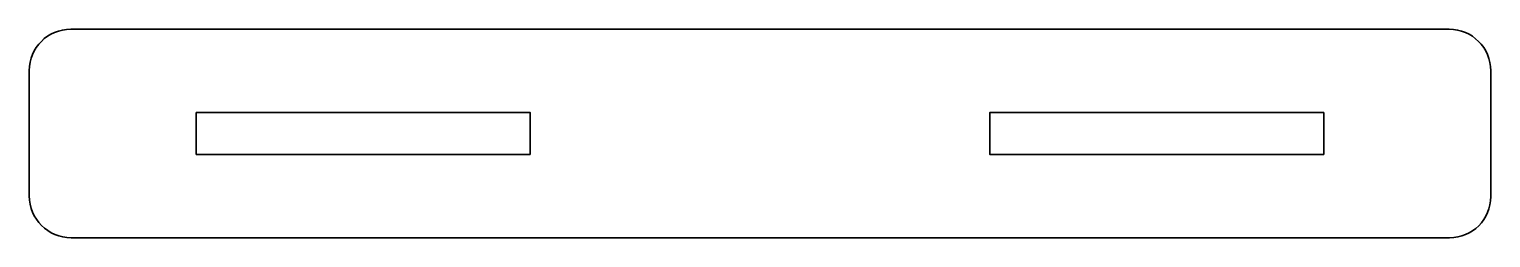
# Model space of a CAD drawing. Header units: inches. Extents: x -0.12 to 8.62, y -6.13 to -4.88.
import ezdxf

# ---------------------------------------------------------------- set-up
doc = ezdxf.new("R2010")
doc.units = ezdxf.units.IN
doc.header["$MEASUREMENT"] = 0
doc.layers.add('Layer 1', color=7, linetype='Continuous', lineweight=0)

# ---------------------------------------------------------------- blocks, each defined once
blk = doc.blocks.new('Block_0')
at = {"layer": 'Layer 1', "color": 250, "lineweight": 35, "true_color": 0x231f20}
for points in [[(2.875, -5.6319), (0.875, -5.6319), (0.875, -5.3819), (2.875, -5.3819)], [(7.625, -5.6319), (5.625, -5.6319), (5.625, -5.3819), (7.625, -5.3819)]]:
    blk.add_lwpolyline(points, close=True, dxfattribs=at)
blk.add_open_spline([(8.3783, -6.1319), (8.3783, -6.1319), (0.1262, -6.1319), (0.1262, -6.1319), (-0.0125, -6.1319), (-0.125, -6.0195), (-0.125, -5.8808), (-0.125, -5.8808), (-0.125, -5.1303), (-0.125, -5.1303), (-0.125, -4.9931), (-0.0138, -4.8819), (0.1233, -4.8819), (0.1233, -4.8819), (8.3761, -4.8819), (8.3761, -4.8819), (8.5136, -4.8819), (8.625, -4.9934), (8.625, -5.1308), (8.625, -5.1308), (8.625, -5.8852), (8.625, -5.8852), (8.625, -6.0215), (8.5145, -6.1319), (8.3783, -6.1319)], degree=3, knots=[0, 0, 0, 0, 1, 1, 1, 2, 2, 2, 3, 3, 3, 4, 4, 4, 5, 5, 5, 6, 6, 6, 7, 7, 7, 8, 8, 8, 8], dxfattribs=at)

msp = doc.modelspace()

# ---------------------------------------------------------------- block references
at = {"layer": 'Layer 1'}
msp.add_blockref('Block_0', (0, 0), dxfattribs=at)

doc.saveas('drawing.dxf')
